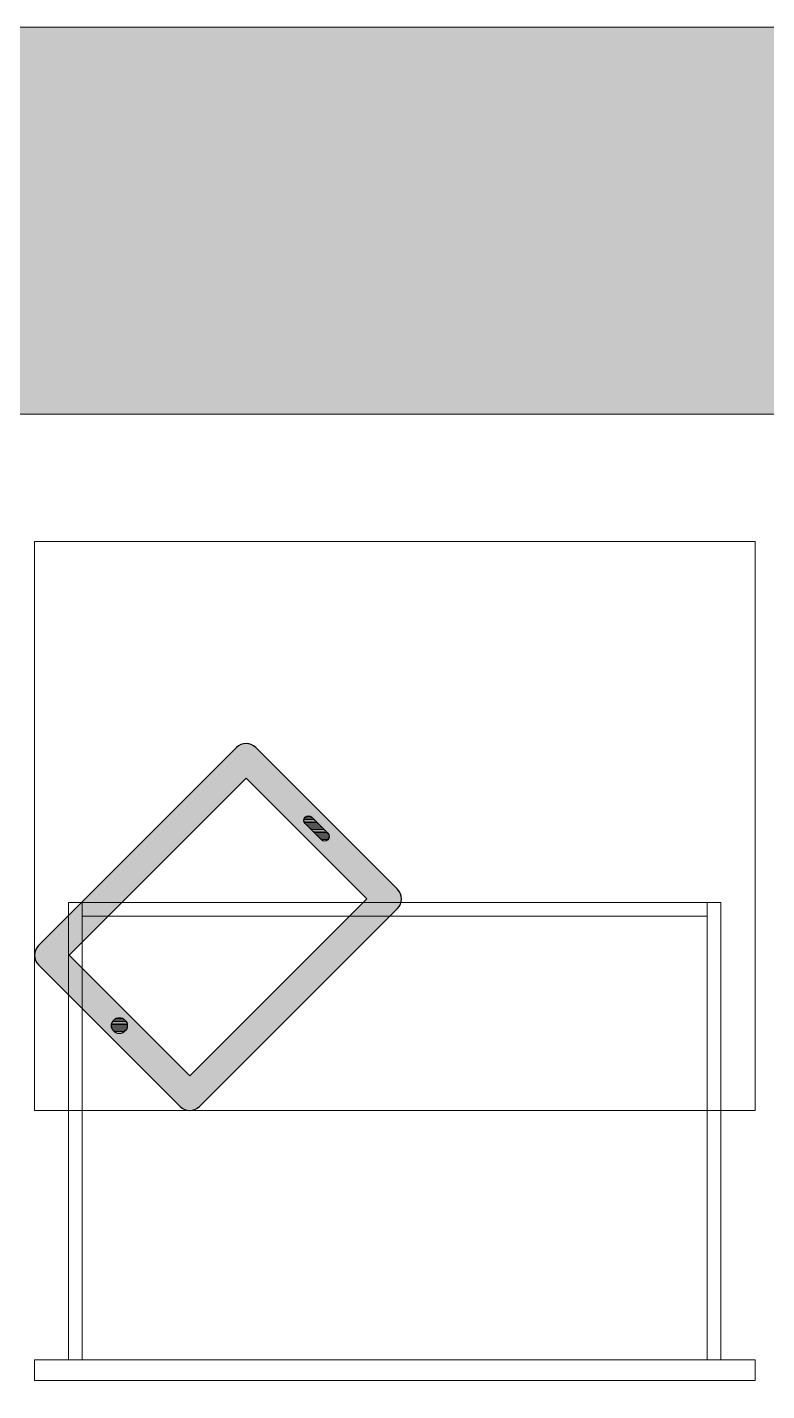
# Model space of a CAD drawing. Header units: feet. Extents: x 3261276 to 3279806, y -5766786 to -5760286.
# Drawn here: x 3278222 to 3278871, y -5761484 to -5760286 of the extents above; entities that cross this region are included whole.
import ezdxf

# ---------------------------------------------------------------- set-up
doc = ezdxf.new("R2010")
doc.units = ezdxf.units.FT
doc.header["$LTSCALE"] = 33
doc.header["$MEASUREMENT"] = 0
for name, color, linetype, lineweight in [('Column', 243, 'Continuous', 9), ('LENS-FURNITURE', 13, 'Continuous', 9), ('LENS_DIMENSION', 193, 'Continuous', 0)]:
    doc.layers.add(name, color=color, linetype=linetype, lineweight=lineweight)

# ---------------------------------------------------------------- blocks, each defined once
blk = doc.blocks.new('A$C4c1cf22f')
at = {"layer": 'Column'}
h = blk.add_hatch(color=8, dxfattribs=at)
h.dxf.hatch_style = 1
h.paths.add_polyline_path([(-3790, 0), (-3790, 450), (-4820, 450), (-4820, 0)])
h.paths.add_polyline_path([(-4820, 6500), (-4820, 6170), (-3790, 6170), (-3790, 6500)])
h.paths.add_polyline_path([(0, 6160), (0, 6500), (-1690, 6500), (-1690, 6160)])
h.paths.add_polyline_path([(-660, 0), (-660, 450), (-1690, 450), (-1690, 0)])
h.paths.add_polyline_path([(-10860, 0), (-10860, 380), (-11880, 380), (-11880, 0)])
h.paths.add_polyline_path([(-17480, 0), (-16880, 0), (-16880, 410), (-17480, 410)])
h.paths.add_polyline_path([(-17480, 6500), (-17480, 6090), (-16880, 6090), (-16880, 6500)])
for p, q in [((0, 6500), (-1690, 6500)), ((0, 6160), (-1690, 6160))]:
    blk.add_line(p, q, dxfattribs=at)
blk = doc.blocks.new('TRIAL SET CABINET 633x500')
at = {"layer": 'LENS-FURNITURE'}
h = blk.add_hatch(color=9, dxfattribs=at)
h.dxf.hatch_style = 1
edge = h.paths.add_edge_path()
edge.add_line((-8.54246803093703, -981.9670201920668), (115.9083254579454, -857.5162267031847))
edge.add_arc((107.4230440836399, -849.030945328879), 12.00000000009463, 315, 405)
edge.add_line((115.9083254579454, -840.5456639545736), (-58.03994271345434, -666.5973957831737))
edge.add_arc((-66.52522408775982, -675.0826771574792), 12.00000000009463, 45.00000000000002, 135)
edge.add_line((-75.01050546206531, -666.5973957831737), (-199.4612989509478, -791.0481892720562))
edge.add_arc((-190.9760175766423, -799.5334706454303), 11.99999999943607, 135.0000000031442, 225.0000000031442)
edge.add_line((-199.4612989500165, -808.0187520197359), (-25.5130307786167, -981.967020191136))
edge.add_arc((-17.02774940431148, -973.4817388177615), 11.99999999943605, 224.9999999968574, 314.9999999968578)
h.paths.add_polyline_path([(-17.02774940524252, -955.0969625067663), (89.03826777357607, -849.0309453279477), (-66.52522408775982, -693.4674534666119), (-172.5912412665784, -799.5334706454305)], flags=16)
edge = h.paths.add_edge_path(flags=16)
edge.add_line((-138.2965623782947, -741.9042679787381), (-124.1544267544522, -727.7621323548956))
edge.add_arc((-121.3259996296837, -730.5905594796641), 4.000000000031514, 45.00000000000051, 134.9999999999996, ccw=False)
edge.add_arc((-121.3259996296838, -730.5905594796641), 4.000000000031584, -45.000000000000625, 44.999999999999375, ccw=False)
edge.add_line((-118.4975725049153, -733.4189866044327), (-132.6397081287578, -747.561122228275))
edge.add_arc((-135.4681352535263, -744.7326951035067), 4.000000000031524, 225.0000000000006, 314.99999999999966, ccw=False)
edge.add_arc((-135.4681352535261, -744.7326951035066), 4.000000000031665, 135.0000000000006, 225.0000000000006, ccw=False)
edge = h.paths.add_edge_path(flags=16)
edge.add_arc((44.84409394953398, -910.9027886827243), 7, 0, 360)
at = {"layer": 'LENS-FURNITURE', "lineweight": 0}
h = blk.add_hatch(dxfattribs=at)
h.set_pattern_fill('ANSI31', color=252, scale=10, angle=405)
h.set_pattern_definition([(90, (-3772352.875833935, -3684050.327587578), (-1.25, 2e-16), [])])
edge = h.paths.add_edge_path()
edge.add_line((-138.2965623782947, -741.9042679787381), (-124.1544267544522, -727.7621323548956))
edge.add_arc((-121.3259996296837, -730.5905594796641), 4.000000000031514, 45.00000000000051, 134.9999999999996, ccw=False)
edge.add_arc((-121.3259996296838, -730.5905594796641), 4.000000000031584, -45.000000000000625, 44.999999999999375, ccw=False)
edge.add_line((-118.4975725049153, -733.4189866044327), (-132.6397081287578, -747.561122228275))
edge.add_arc((-135.4681352535263, -744.7326951035067), 4.000000000031524, 225.0000000000006, 314.99999999999966, ccw=False)
edge.add_arc((-135.4681352535261, -744.7326951035066), 4.000000000031665, 135.0000000000006, 225.0000000000006, ccw=False)
edge = h.paths.add_edge_path()
edge.add_arc((44.84409394953398, -910.9027886827243), 7, 0, 360)
blk.add_circle((0, 0), 50.09224864585668)
at = {"layer": 'LENS-FURNITURE'}
blk.add_lwpolyline([(119.4230440827086, -352.4817388160154), (119.4230440827086, -985.4817388160156), (-380.5769559172913, -985.4817388160156), (-380.5769559172913, -352.4817388160154)], close=True, dxfattribs=at)
at = {"layer": 'LENS-FURNITURE', "color": 146}
for points in [[(338.5359051078558, -352.4817388160154), (338.5359051078558, -985.4817388160156), (356.5359051078559, -985.4817388160156), (356.5359051078559, -352.4817388160154)], [(-63.4640948921442, -382.4817388160154), (-63.4640948921442, -394.4817388160154), (338.5359051078558, -394.4817388160154), (338.5359051078558, -382.4817388160154)], [(-63.4640948921442, -394.4817388160154), (-63.4640948921442, -943.4817388160153), (-51.4640948921442, -943.4817388160153), (-51.4640948921442, -394.4817388160154)], [(-63.4640948921442, -955.4817388160152), (-63.4640948921442, -943.4817388160153), (338.5359051078558, -943.4817388160153), (338.5359051078558, -955.4817388160152)]]:
    blk.add_lwpolyline(points, close=True, dxfattribs=at)
at = {"layer": 'LENS-FURNITURE', "color": 18, "lineweight": 30}
for points in [[(-8.54246803093703, -981.9670201920668), (115.9083254579454, -857.5162267031847, 0.4142135623730951), (115.9083254579454, -840.5456639545736), (-58.03994271345434, -666.5973957831737, 0.4142135623730951), (-75.01050546206531, -666.5973957831737), (-199.4612989509478, -791.0481892720562, 0.4142135623730951), (-199.4612989500165, -808.0187520197359), (-25.51303077861669, -981.967020191136, 0.4142135623730951)], [(-138.2965623782947, -741.9042679787381), (-124.1544267544522, -727.7621323548956, -0.4142135623730951), (-118.4975725049153, -727.7621323548956), (-118.4975725049153, -727.7621323548956, -0.4142135623730951), (-118.4975725049153, -733.4189866044327), (-132.6397081287578, -747.561122228275, -0.4142135623730951), (-138.2965623782947, -747.561122228275), (-138.2965623782947, -747.561122228275, -0.4142135623730951)]]:
    blk.add_lwpolyline(points, format="xyb", close=True, dxfattribs=at)
blk.add_lwpolyline([(-17.02774940524252, -955.0969625067663), (89.03826777357607, -849.0309453279477), (-66.52522408775982, -693.4674534666119), (-172.5912412665784, -799.5334706454305)], close=True, dxfattribs=at)
blk.add_circle((44.84409394953398, -910.9027886827243), 7, dxfattribs=at)

msp = doc.modelspace()

# ---------------------------------------------------------------- block references
at = {"layer": 'LENS-FURNITURE', "rotation": 270}
msp.add_blockref('TRIAL SET CABINET 633x500', (3279213.400281004, -5761118.294319628), dxfattribs=at)
at = {"layer": 'LENS_DIMENSION'}
msp.add_blockref('A$C4c1cf22f', (3279806.491754389, -5766785.899322907), dxfattribs=at)

doc.saveas('drawing.dxf')
